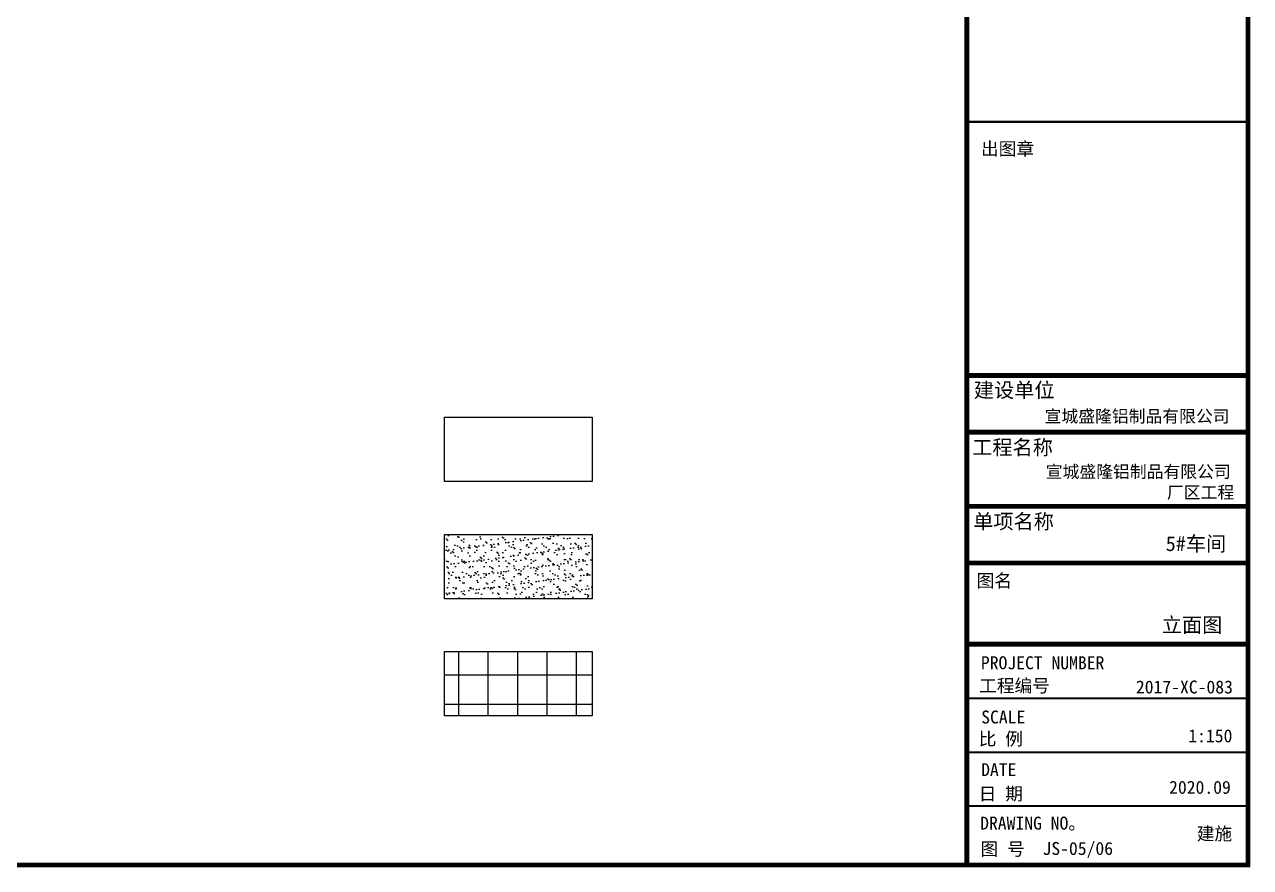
# Model space of a CAD drawing. Extents: x 1169373 to 1413368, y 514619 to 909419.
# Drawn here: x 1313692 to 1353465, y 583339 to 610708 of the extents above; entities that cross this region are included whole.
import ezdxf

# ---------------------------------------------------------------- set-up
doc = ezdxf.new("R2010")
doc.units = 0
doc.header["$LTSCALE"] = 1000
doc.header["$MEASUREMENT"] = 0
for name, color, linetype in [('PUB_TEXT', 7, 'Continuous'), ('PUB_TITLE', 4, 'Continuous'), ('图框', 7, 'Continuous'), ('外框线', 255, 'Continuous'), ('粉刷', 8, 'Continuous')]:
    doc.layers.add(name, color=color, linetype=linetype)
doc.styles.add('宋体', font='')
doc.styles.add('黑体', font='simhei.ttf')
doc.styles.get('宋体').set_extended_font_data('NSimSun')

msp = doc.modelspace()

# ---------------------------------------------------------------- hatches: boundary and pattern name
h = msp.add_hatch()
h.set_pattern_fill('NET', color=252, scale=300, style=0)
h.set_pattern_definition([(0, (0, 0), (0, 952.5), []), (90, (0, 0), (-952.5, 6e-14), [])])
h.paths.add_polyline_path([(1327316, 590350), (1332108, 590350), (1332108, 588259), (1327316, 588259)])
at = {"layer": '粉刷'}
h = msp.add_hatch(dxfattribs=at)
h.set_pattern_fill('粉刷', color=256, scale=90, style=0)
h.set_pattern_definition([(37.5, (-936794.85, -387204.9), (-11.338804, 346.82828), [0, -273.6, 0, -306, 0, -292.5]), (7.5, (-936794.85, -387204.9), (318.55981, 507.98629), [0, -147.6, 0, -246.6, 0, -94.5]), (327.5, (-937016.25, -387204.9), (560.545535, 1.01863), [0, -90, 0, -324, 0, -423]), (317.5, (-937016.25, -387204.9), (541.10279, 157.9816), [0, -45, 0, -212.4, 0, -243])])
h.paths.add_polyline_path([(1327316, 594155), (1332108, 594155), (1332108, 592065), (1327316, 592065)])

# ---------------------------------------------------------------- linework, layer by layer
for p, q in [((1344265, 599313), (1353223, 599313)), ((1344265, 597473), (1353226, 597473)), ((1344265, 595066), (1353258, 595066)), ((1344265, 593226), (1353258, 593226))]:
    msp.add_line(p, q)
at = {"layer": 'PUB_TEXT'}
msp.add_line((1344265, 591913), (1344265, 601524), dxfattribs=at)
at = {"layer": 'PUB_TITLE', "const_width": 160}
msp.add_lwpolyline([(1240105, 583419), (1353385, 583419), (1353385, 647419), (1240105, 647419)], close=True, dxfattribs=at)
at = {"layer": '图框', "color": 4}
msp.add_line((1344265, 647419), (1344265, 583419), dxfattribs=at)
at = {"layer": '图框', "color": 0}
for p, q in [((1344265, 599313), (1353350, 599313)), ((1344265, 590586), (1353385, 590586))]:
    msp.add_line(p, q, dxfattribs=at)
at = {"layer": '图框', "color": 4}
for points, const_width in [([(1344265, 647419), (1344265, 583419)], 158), ([(1344265, 599313), (1353350, 599313)], 159), ([(1344265, 597473), (1353353, 597473)], 159), ([(1344265, 595066), (1353385, 595066)], 159), ([(1344265, 593226), (1353385, 593226)], 159), ([(1344265, 590586), (1353385, 590586)], 159), ([(1344265, 588828), (1353385, 588828)], 64.5), ([(1344265, 587073), (1353385, 587073)], 64.5), ([(1344265, 585331), (1353385, 585331)], 64.5)]:
    msp.add_lwpolyline(points, dxfattribs=dict(at, const_width=const_width))
at = {"layer": '图框', "color": 4, "const_width": 158}
msp.add_lwpolyline([(1344265, 647419), (1353385, 647419), (1353385, 583419), (1344265, 583419)], close=True, dxfattribs=at)
at = {"layer": '图框', "color": 0}
for points, const_width in [([(1344265, 607551), (1353385, 607551)], 80), ([(1344265, 599313), (1353350, 599313)], 64.5), ([(1344265, 590586), (1353385, 590586)], 64.5)]:
    msp.add_lwpolyline(points, dxfattribs=dict(at, const_width=const_width))
at = {"layer": '外框线'}
for points in [[(1327316, 597961), (1332108, 597961), (1332108, 595870), (1327316, 595870)], [(1327316, 594155), (1332108, 594155), (1332108, 592065), (1327316, 592065)], [(1327316, 590350), (1332108, 590350), (1332108, 588259), (1327316, 588259)]]:
    msp.add_lwpolyline(points, close=True, dxfattribs=at)

# ---------------------------------------------------------------- texts
at = {"layer": 'PUB_TEXT'}
for s, height, style, p in [('宣城盛隆铝制品有限公司', 400, '黑体', (1346785, 597790)), ('宣城盛隆铝制品有限公司', 400, '黑体', (1346822, 595991)), ('厂区工程', 400, '黑体', (1350756, 595319)), ('5#车间', 480, '黑体', (1350715, 593613)), ('立面图', 480, '宋体', (1350587, 590975, 0)), ('2017-XC-083', 420.71, '黑体', (1349747, 588989)), ('1:150', 420.7, '黑体', (1351447, 587403)), ('2020.09', 420.7, '黑体', (1350824, 585732)), ('建施', 420.7, '黑体', (1351723, 584227)), ('JS-05/06', 420.7, '黑体', (1346717, 583746))]:
    msp.add_text(s, height=height, dxfattribs=dict(at, style=style)).set_placement(p)
at = {"layer": '图框', "color": 4, "style": '黑体'}
for s, height, p in [('出图章', 420.7, (1344722, 606462)), ('建设单位', 480, (1344490, 598599)), ('工程名称', 480, (1344437, 596740)), ('单项名称', 480, (1344469, 594333)), ('图名', 420.7, (1344580, 592442)), ('工程编号', 420.7, (1344662, 589031)), ('SCALE', 420.7, (1344729, 588014)), ('比 例', 420.7, (1344648, 587306)), ('DATE', 420.7, (1344727, 586305)), ('日 期', 420.7, (1344648, 585525)), ('DRAWING NO。', 420.71, (1344694, 584569)), ('图 号', 420.7, (1344708, 583729))]:
    msp.add_text(s, height=height, dxfattribs=at).set_placement(p)
at = {"layer": '图框', "color": 0, "style": '黑体'}
msp.add_text('PROJECT NUMBER', height=420.71, dxfattribs=at).set_placement((1344719, 589775))

doc.saveas('drawing.dxf')
